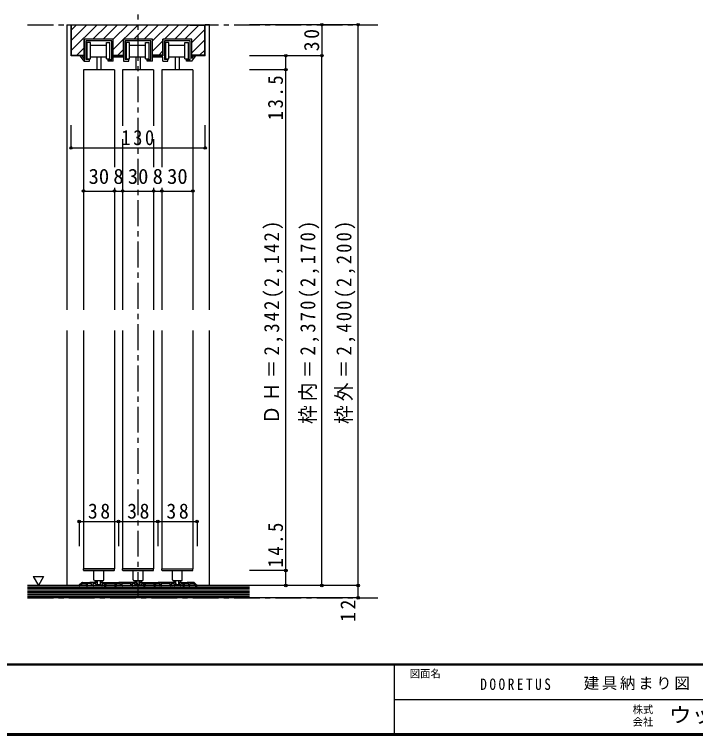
# Model space of a CAD drawing. Units: millimetres, scale not verified. Extents: x -973 to 977, y -718 to 696.
# Drawn here: x -366 to 293, y -701 to -2 of the extents above; entities that cross this region are included whole.
import ezdxf
from ezdxf.enums import TextEntityAlignment as Align

# ---------------------------------------------------------------- set-up
doc = ezdxf.new("R2010")
doc.units = ezdxf.units.MM
doc.header["$LTSCALE"] = 5
doc.header["$PDMODE"] = 32
doc.header["$PDSIZE"] = 2.5
doc.linetypes.add('CHAIN1', pattern=[8, 5, -1, 1, -1])
doc.linetypes.add('DASHED1', pattern=[1.8, 1.2, -0.6])
for name, color, linetype in [('0-1_通り芯', 4, 'CHAIN1'), ('0-3_仕上げ', 2, 'Continuous'), ('0-4_枠', 3, 'Continuous'), ('0-6_扉', 6, 'Continuous'), ('0-7_金物', 3, 'Continuous'), ('0-A_文字', 7, 'Continuous'), ('0-B_寸法', 7, 'Continuous'), ('0-C_ハッチ', 4, 'DASHED1'), ('F-0_補助線', 7, 'Continuous'), ('F-1_枠', 6, 'Continuous'), ('F-A_文字', 7, 'Continuous')]:
    doc.layers.add(name, color=color, linetype=linetype)
doc.styles.add('ＭＳ ゴシック', font='')
doc.styles.get('ＭＳ ゴシック').set_extended_font_data('MS Gothic')

msp = doc.modelspace()

# ---------------------------------------------------------------- linework, layer by layer
at = {"layer": '0-1_通り芯'}
for p, q in [((-246.248, -567.5), (-246.248, -2.5)), ((-353.347, -12.5), (-14.347, -12.5)), ((-353.347, -567.5), (-14.347, -567.5))]:
    msp.add_line(p, q, dxfattribs=at)
at = {"layer": '0-3_仕上げ'}
for p, q in [((-138.347, -555.5), (-353.347, -555.5)), ((-138.347, -567.5), (-353.347, -567.5))]:
    msp.add_line(p, q, dxfattribs=at)
at = {"layer": '0-3_仕上げ', "color": 7}
for p, q in [((-138.347, -557), (-353.347, -557)), ((-138.347, -558.5), (-353.347, -558.5)), ((-138.347, -560), (-353.347, -560)), ((-138.347, -561.5), (-353.347, -561.5)), ((-138.347, -563), (-353.347, -563)), ((-138.347, -564.5), (-353.347, -564.5)), ((-138.347, -566), (-353.347, -566))]:
    msp.add_line(p, q, dxfattribs=at)
at = {"layer": '0-4_枠', "color": 4}
for p, q in [((-315.248, -12.5), (-311.248, -12.5)), ((-315.248, -12.5), (-315.248, -288.5)), ((-177.248, -12.5), (-181.248, -12.5)), ((-177.248, -288.5), (-177.248, -12.5)), ((-315.248, -308.5), (-315.248, -555.5)), ((-177.248, -555.5), (-177.248, -308.5))]:
    msp.add_line(p, q, dxfattribs=at)
at = {"layer": '0-4_枠'}
for p, q in [((-311.248, -42.5), (-311.248, -12.5)), ((-311.248, -12.5), (-181.248, -12.5)), ((-310.748, -42), (-310.748, -13)), ((-296.248, -13), (-310.748, -13)), ((-296.248, -12.5), (-296.248, -13)), ((-196.248, -13), (-196.248, -12.5)), ((-196.248, -13), (-181.748, -13)), ((-181.748, -42), (-181.748, -13)), ((-181.248, -42.5), (-181.248, -12.5)), ((-298.377, -42.5), (-298.377, -26.5)), ((-260.377, -42.5), (-260.377, -26.5)), ((-222.377, -42.5), (-222.377, -26.5)), ((-298.377, -42.5), (-311.248, -42.5)), ((-310.748, -42), (-298.377, -42)), ((-270.377, -42), (-260.377, -42)), ((-260.377, -42.5), (-270.377, -42.5)), ((-222.377, -42), (-232.377, -42)), ((-222.377, -42.5), (-232.377, -42.5)), ((-181.748, -42), (-194.377, -42)), ((-181.248, -42.5), (-194.377, -42.5))]:
    msp.add_line(p, q, dxfattribs=at)
for points in [[(-270.377, -42.5), (-270.377, -26.5), (-298.377, -26.5)], [(-232.377, -42.5), (-232.377, -26.5), (-260.377, -26.5)], [(-194.377, -42.5), (-194.377, -26.5), (-222.377, -26.5)]]:
    msp.add_lwpolyline(points, dxfattribs=at)
at = {"layer": '0-6_扉'}
for p, q in [((-269.248, -56), (-299.248, -56)), ((-299.248, -56), (-299.248, -288.5)), ((-269.248, -56), (-269.248, -150.5)), ((-231.248, -56), (-261.248, -56)), ((-261.248, -56), (-261.248, -110.476)), ((-231.248, -56), (-231.248, -110.476)), ((-193.248, -56), (-223.248, -56)), ((-223.248, -56), (-223.248, -150.5)), ((-193.248, -56), (-193.248, -288.5)), ((-261.248, -123.405), (-261.248, -288.5)), ((-231.248, -123.405), (-231.248, -150.5)), ((-269.248, -170.5), (-269.248, -288.5)), ((-231.248, -170.5), (-231.248, -288.5)), ((-223.248, -170.5), (-223.248, -288.5)), ((-299.248, -308.5), (-299.248, -539.5)), ((-269.248, -308.5), (-269.248, -539.5)), ((-261.248, -308.5), (-261.248, -539.5)), ((-231.248, -308.5), (-231.248, -539.5)), ((-223.248, -308.5), (-223.248, -539.5)), ((-193.248, -308.5), (-193.248, -539.5)), ((-269.248, -539.5), (-299.248, -539.5)), ((-231.248, -539.5), (-261.248, -539.5)), ((-223.248, -539.5), (-193.248, -539.5))]:
    msp.add_line(p, q, dxfattribs=at)
at = {"layer": '0-7_金物', "color": 7}
for p, q in [((-292.483, -45.524), (-292.483, -29.72)), ((-292.483, -32.116), (-277.007, -32.116)), ((-277.007, -45.524), (-277.007, -29.72)), ((-277.007, -29.72), (-273.501, -29.72)), ((-254.483, -45.524), (-254.483, -29.72)), ((-254.483, -32.116), (-239.007, -32.116)), ((-239.007, -45.524), (-239.007, -29.72)), ((-239.007, -29.72), (-235.501, -29.72)), ((-216.483, -45.524), (-216.483, -29.72)), ((-216.483, -32.116), (-201.007, -32.116)), ((-201.007, -45.524), (-201.007, -29.72)), ((-201.007, -29.72), (-197.501, -29.72)), ((-277.007, -43.95), (-292.483, -43.95)), ((-286.377, -43.95), (-286.377, -56)), ((-282.377, -43.95), (-282.377, -56)), ((-239.007, -43.95), (-254.483, -43.95)), ((-248.377, -43.95), (-248.377, -56)), ((-244.377, -43.95), (-244.377, -56)), ((-201.007, -43.95), (-216.483, -43.95)), ((-210.377, -43.95), (-210.377, -56)), ((-206.377, -43.95), (-206.377, -56)), ((-288.998, -550.1), (-288.998, -541)), ((-279.498, -550.1), (-279.498, -541)), ((-250.998, -550.1), (-250.998, -541)), ((-241.498, -550.1), (-241.498, -541)), ((-212.998, -550.1), (-212.998, -541)), ((-203.498, -550.1), (-203.498, -541)), ((-280.498, -551.1), (-287.998, -551.1)), ((-287.248, -551.1), (-287.248, -552.031)), ((-285.748, -554.6), (-285.748, -551.1)), ((-282.748, -554.6), (-282.748, -551.1)), ((-281.248, -551.1), (-281.248, -552.031)), ((-242.498, -551.1), (-249.998, -551.1)), ((-249.248, -551.1), (-249.248, -552.031)), ((-247.748, -554.6), (-247.748, -551.1)), ((-244.748, -554.6), (-244.748, -551.1)), ((-243.248, -551.1), (-243.248, -552.031)), ((-204.498, -551.1), (-211.998, -551.1)), ((-211.248, -551.1), (-211.248, -552.031)), ((-209.748, -554.6), (-209.748, -551.1)), ((-206.748, -554.6), (-206.748, -551.1)), ((-205.248, -551.1), (-205.248, -552.031)), ((-285.748, -552.528), (-287.239, -552.031)), ((-282.848, -554.7), (-285.648, -554.7)), ((-282.748, -552.528), (-281.257, -552.031)), ((-247.748, -552.528), (-249.239, -552.031)), ((-244.848, -554.7), (-247.648, -554.7)), ((-244.748, -552.528), (-243.257, -552.031)), ((-209.748, -552.528), (-211.239, -552.031)), ((-206.848, -554.7), (-209.648, -554.7)), ((-206.748, -552.528), (-205.257, -552.031))]:
    msp.add_line(p, q, dxfattribs=at)
at = {"layer": '0-7_金物', "color": 6}
for p, q in [((-299.248, -540.5), (-299.248, -539.5)), ((-299.248, -539.5), (-298.989, -539.5)), ((-298.989, -539.5), (-269.248, -539.5)), ((-298.748, -541), (-269.748, -541)), ((-269.248, -540.5), (-269.248, -539.5)), ((-261.248, -540.5), (-261.248, -539.5)), ((-261.248, -539.5), (-260.989, -539.5)), ((-260.989, -539.5), (-231.248, -539.5)), ((-260.748, -541), (-231.748, -541)), ((-231.248, -540.5), (-231.248, -539.5)), ((-223.248, -540.5), (-223.248, -539.5)), ((-223.248, -539.5), (-222.989, -539.5)), ((-222.989, -539.5), (-193.248, -539.5)), ((-222.748, -541), (-193.748, -541)), ((-193.248, -540.5), (-193.248, -539.5))]:
    msp.add_line(p, q, dxfattribs=at)
at = {"layer": '0-7_金物'}
for p, q in [((-300.824, -552.793), (-303.189, -555.159)), ((-301.448, -555.5), (-303.048, -555.5)), ((-301.248, -554.914), (-300.034, -553.7)), ((-301.248, -555.3), (-301.248, -554.914)), ((-300.034, -553.7), (-296.248, -553.7)), ((-296.248, -555.2), (-296.248, -553.7)), ((-295.948, -555.5), (-295.548, -555.5)), ((-295.248, -555.2), (-295.248, -553.7)), ((-287.477, -552.5), (-292.948, -552.5)), ((-289.648, -555.5), (-290.948, -555.5)), ((-289.648, -554.7), (-290.248, -554.7)), ((-287.348, -554.2), (-287.348, -555.2)), ((-287.323, -552.524), (-286.195, -552.888)), ((-281.448, -555.5), (-287.048, -555.5)), ((-285.848, -553.364), (-285.848, -554.4)), ((-285.548, -554.7), (-282.948, -554.7)), ((-282.648, -553.364), (-282.648, -554.4)), ((-281.173, -552.524), (-282.302, -552.888)), ((-281.148, -554.2), (-281.148, -555.2)), ((-281.019, -552.5), (-265.548, -552.5)), ((-280.648, -553.7), (-278.248, -553.7)), ((-278.848, -554.7), (-278.248, -554.7)), ((-278.848, -555.5), (-277.548, -555.5)), ((-278.248, -553.7), (-278.248, -554.7)), ((-277.248, -553.7), (-268.248, -553.7)), ((-277.248, -555.2), (-277.248, -553.7)), ((-268.848, -554.7), (-268.248, -554.7)), ((-268.848, -555.5), (-267.548, -555.5)), ((-268.248, -553.7), (-268.248, -554.7)), ((-267.248, -553.7), (-263.248, -553.7)), ((-267.248, -555.2), (-267.248, -553.7)), ((-265.248, -552.8), (-265.548, -552.5)), ((-264.948, -552.5), (-265.248, -552.8)), ((-249.477, -552.5), (-264.948, -552.5)), ((-263.248, -555.2), (-263.248, -553.7)), ((-261.648, -555.5), (-262.948, -555.5)), ((-261.648, -554.7), (-262.248, -554.7)), ((-251.648, -555.5), (-252.948, -555.5)), ((-251.648, -554.7), (-252.248, -554.7)), ((-249.348, -554.2), (-249.348, -555.2)), ((-249.323, -552.524), (-248.195, -552.888)), ((-243.448, -555.5), (-249.048, -555.5)), ((-247.848, -553.364), (-247.848, -554.4)), ((-247.548, -554.7), (-244.948, -554.7)), ((-244.648, -553.364), (-244.648, -554.4)), ((-243.173, -552.524), (-244.302, -552.888)), ((-243.148, -554.2), (-243.148, -555.2)), ((-243.019, -552.5), (-227.548, -552.5)), ((-242.648, -553.7), (-240.248, -553.7)), ((-240.848, -554.7), (-240.248, -554.7)), ((-240.848, -555.5), (-239.548, -555.5)), ((-240.248, -553.7), (-240.248, -554.7)), ((-239.248, -553.7), (-230.248, -553.7)), ((-239.248, -555.2), (-239.248, -553.7)), ((-230.848, -554.7), (-230.248, -554.7)), ((-230.848, -555.5), (-229.548, -555.5)), ((-230.248, -553.7), (-230.248, -554.7)), ((-229.248, -553.7), (-225.248, -553.7)), ((-229.248, -555.2), (-229.248, -553.7)), ((-227.248, -552.8), (-227.548, -552.5)), ((-226.948, -552.5), (-227.248, -552.8)), ((-211.477, -552.5), (-226.948, -552.5)), ((-225.248, -555.2), (-225.248, -553.7)), ((-223.648, -555.5), (-224.948, -555.5)), ((-223.648, -554.7), (-224.248, -554.7)), ((-213.648, -555.5), (-214.948, -555.5)), ((-213.648, -554.7), (-214.248, -554.7)), ((-211.348, -554.2), (-211.348, -555.2)), ((-211.323, -552.524), (-210.195, -552.888)), ((-205.448, -555.5), (-211.048, -555.5)), ((-209.848, -553.364), (-209.848, -554.4)), ((-209.548, -554.7), (-206.948, -554.7)), ((-206.648, -553.364), (-206.648, -554.4)), ((-205.173, -552.524), (-206.302, -552.888)), ((-205.148, -554.2), (-205.148, -555.2)), ((-205.019, -552.5), (-199.548, -552.5)), ((-204.648, -553.7), (-202.248, -553.7)), ((-202.848, -554.7), (-202.248, -554.7)), ((-202.848, -555.5), (-201.548, -555.5)), ((-202.248, -553.7), (-202.248, -554.7)), ((-201.248, -553.7), (-197.248, -553.7)), ((-201.248, -555.2), (-201.248, -553.7)), ((-199.248, -552.8), (-199.548, -552.5)), ((-198.948, -552.5), (-199.248, -552.8)), ((-192.379, -552.5), (-198.948, -552.5)), ((-197.248, -555.2), (-197.248, -553.7)), ((-196.548, -555.5), (-196.948, -555.5)), ((-196.248, -553.7), (-192.462, -553.7)), ((-196.248, -555.2), (-196.248, -553.7)), ((-191.672, -552.793), (-189.307, -555.159)), ((-191.048, -555.5), (-189.448, -555.5))]:
    msp.add_line(p, q, dxfattribs=at)
at = {"layer": '0-7_金物', "color": 7}
for points in [[(-292.483, -29.72), (-295.857, -29.72), (-295.857, -45.524), (-292.483, -45.524)], [(-277.007, -45.524), (-273.501, -45.524), (-273.501, -29.72)], [(-254.483, -29.72), (-257.857, -29.72), (-257.857, -45.524), (-254.483, -45.524)], [(-239.007, -45.524), (-235.501, -45.524), (-235.501, -29.72)], [(-216.483, -29.72), (-219.857, -29.72), (-219.857, -45.524), (-216.483, -45.524)], [(-201.007, -45.524), (-197.501, -45.524), (-197.501, -29.72)]]:
    msp.add_lwpolyline(points, dxfattribs=at)
at = {"layer": '0-7_金物'}
for points in [[(-300.117, -552.5), (-293.548, -552.5), (-293.248, -552.8), (-292.948, -552.5)], [(-291.248, -555.2), (-291.248, -553.7), (-295.248, -553.7)], [(-287.848, -553.7), (-290.248, -553.7), (-290.248, -554.7)], [(-253.248, -555.2), (-253.248, -553.7), (-262.248, -553.7), (-262.248, -554.7)], [(-249.848, -553.7), (-252.248, -553.7), (-252.248, -554.7)], [(-215.248, -555.2), (-215.248, -553.7), (-224.248, -553.7), (-224.248, -554.7)], [(-211.848, -553.7), (-214.248, -553.7), (-214.248, -554.7)], [(-191.248, -555.3), (-191.248, -554.914), (-192.462, -553.7)]]:
    msp.add_lwpolyline(points, dxfattribs=at)
at = {"layer": '0-7_金物', "color": 6}
for centre, start, end in [((-298.748, -540.5), 180, 270), ((-269.748, -540.5), 270, 0), ((-260.748, -540.5), 180, 270), ((-231.748, -540.5), 270, 0), ((-222.748, -540.5), 180, 270), ((-193.748, -540.5), 270, 0)]:
    msp.add_arc(centre, 0.5, start, end, dxfattribs=at)
at = {"layer": '0-7_金物', "color": 7}
for centre, radius, start, end in [((-287.998, -550.1), 1, 180, 270), ((-280.498, -550.1), 1, 270, 0), ((-249.998, -550.1), 1, 180, 270), ((-242.498, -550.1), 1, 270, 0), ((-211.998, -550.1), 1, 180, 270), ((-204.498, -550.1), 1, 270, 0), ((-285.648, -554.6), 0.1, 180, 270), ((-282.848, -554.6), 0.1, 270, 0), ((-247.648, -554.6), 0.1, 180, 270), ((-244.848, -554.6), 0.1, 270, 0), ((-209.648, -554.6), 0.1, 180, 270), ((-206.848, -554.6), 0.1, 270, 0)]:
    msp.add_arc(centre, radius, start, end, dxfattribs=at)
at = {"layer": '0-7_金物'}
for centre, radius, start, end in [((-303.048, -555.3), 0.2, 135, 270), ((-301.448, -555.3), 0.2, 270, 0), ((-300.117, -553.5), 1, 90, 135), ((-295.948, -555.2), 0.3, 180, 270), ((-295.548, -555.2), 0.3, 270, 0), ((-290.948, -555.2), 0.3, 180, 270), ((-289.648, -555.1), 0.4, 0, 90), ((-289.648, -555.1), 0.4, 270, 0), ((-287.848, -554.2), 0.5, 0, 90), ((-287.477, -553), 0.5, 72.1213, 90), ((-287.048, -555.2), 0.3, 180, 270), ((-286.348, -553.364), 0.5, 0, 72.1213), ((-285.548, -554.4), 0.3, 180, 270), ((-282.948, -554.4), 0.3, 270, 0), ((-282.148, -553.364), 0.5, 107.8787, 180), ((-281.448, -555.2), 0.3, 270, 0), ((-281.019, -553), 0.5, 90, 107.8787), ((-280.648, -554.2), 0.5, 90, 180), ((-278.848, -555.1), 0.4, 90, 180), ((-278.848, -555.1), 0.4, 180, 270), ((-277.548, -555.2), 0.3, 270, 0), ((-268.848, -555.1), 0.4, 90, 180), ((-268.848, -555.1), 0.4, 180, 270), ((-267.548, -555.2), 0.3, 270, 0), ((-262.948, -555.2), 0.3, 180, 270), ((-261.648, -555.1), 0.4, 0, 90), ((-261.648, -555.1), 0.4, 270, 0), ((-252.948, -555.2), 0.3, 180, 270), ((-251.648, -555.1), 0.4, 0, 90), ((-251.648, -555.1), 0.4, 270, 0), ((-249.848, -554.2), 0.5, 0, 90), ((-249.477, -553), 0.5, 72.1213, 90), ((-249.048, -555.2), 0.3, 180, 270), ((-248.348, -553.364), 0.5, 0, 72.1213), ((-247.548, -554.4), 0.3, 180, 270), ((-244.948, -554.4), 0.3, 270, 0), ((-244.148, -553.364), 0.5, 107.8787, 180), ((-243.448, -555.2), 0.3, 270, 0), ((-243.019, -553), 0.5, 90, 107.8787), ((-242.648, -554.2), 0.5, 90, 180), ((-240.848, -555.1), 0.4, 90, 180), ((-240.848, -555.1), 0.4, 180, 270), ((-239.548, -555.2), 0.3, 270, 0), ((-230.848, -555.1), 0.4, 90, 180), ((-230.848, -555.1), 0.4, 180, 270), ((-229.548, -555.2), 0.3, 270, 0), ((-224.948, -555.2), 0.3, 180, 270), ((-223.648, -555.1), 0.4, 0, 90), ((-223.648, -555.1), 0.4, 270, 0), ((-214.948, -555.2), 0.3, 180, 270), ((-213.648, -555.1), 0.4, 0, 90), ((-213.648, -555.1), 0.4, 270, 0), ((-211.848, -554.2), 0.5, 0, 90), ((-211.477, -553), 0.5, 72.1213, 90), ((-211.048, -555.2), 0.3, 180, 270), ((-210.348, -553.364), 0.5, 0, 72.1213), ((-209.548, -554.4), 0.3, 180, 270), ((-206.948, -554.4), 0.3, 270, 0), ((-206.148, -553.364), 0.5, 107.8787, 180), ((-205.448, -555.2), 0.3, 270, 0), ((-205.019, -553), 0.5, 90, 107.8787), ((-204.648, -554.2), 0.5, 90, 180), ((-202.848, -555.1), 0.4, 90, 180), ((-202.848, -555.1), 0.4, 180, 270), ((-201.548, -555.2), 0.3, 270, 0), ((-196.948, -555.2), 0.3, 180, 270), ((-196.548, -555.2), 0.3, 270, 0), ((-192.379, -553.5), 1, 45, 90), ((-191.048, -555.3), 0.2, 180, 270), ((-189.448, -555.3), 0.2, 270, 45)]:
    msp.add_arc(centre, radius, start, end, dxfattribs=at)
at = {"layer": '0-A_文字'}
for p, q in [((-270.377, -26.5), (-298.377, -26.5)), ((-298.377, -26.5), (-298.377, -47.7)), ((-270.377, -47.7), (-270.377, -26.5)), ((-232.377, -26.5), (-260.377, -26.5)), ((-260.377, -26.5), (-260.377, -47.7)), ((-232.377, -47.7), (-232.377, -26.5)), ((-194.377, -45.15), (-194.377, -26.5)), ((-271.877, -28), (-296.877, -28)), ((-296.877, -28), (-296.877, -46.2)), ((-271.877, -46.2), (-271.877, -28)), ((-233.877, -28), (-258.877, -28)), ((-258.877, -28), (-258.877, -46.2)), ((-233.877, -46.2), (-233.877, -28)), ((-195.877, -28), (-220.877, -28)), ((-220.877, -28), (-220.877, -46.2)), ((-195.877, -46.2), (-195.877, -28)), ((-300.523, -42.5), (-302.377, -42.5)), ((-298.377, -47.7), (-302.377, -42.5)), ((-298.377, -45.15), (-300.523, -42.5)), ((-298.377, -47.7), (-293.377, -47.7)), ((-293.377, -46.2), (-296.877, -46.2)), ((-293.377, -47.7), (-293.377, -46.2)), ((-275.377, -47.7), (-275.377, -46.2)), ((-275.377, -46.2), (-271.877, -46.2)), ((-270.377, -47.7), (-275.377, -47.7)), ((-270.377, -42.5), (-260.377, -42.5)), ((-260.377, -44), (-270.377, -44)), ((-260.377, -47.7), (-255.377, -47.7)), ((-255.377, -46.2), (-258.877, -46.2)), ((-255.377, -47.7), (-255.377, -46.2)), ((-237.377, -47.7), (-237.377, -46.2)), ((-237.377, -46.2), (-233.877, -46.2)), ((-232.377, -47.7), (-237.377, -47.7)), ((-232.377, -42.5), (-222.377, -42.5)), ((-222.377, -44), (-232.377, -44)), ((-222.377, -47.7), (-222.377, -44)), ((-222.377, -47.7), (-217.377, -47.7)), ((-217.377, -46.2), (-220.877, -46.2)), ((-217.377, -47.7), (-217.377, -46.2)), ((-199.377, -46.2), (-195.877, -46.2)), ((-194.377, -47.7), (-190.377, -42.5)), ((-194.377, -45.15), (-192.232, -42.5)), ((-192.232, -42.5), (-190.377, -42.5)), ((-347.782, -546.686), (-342.782, -555.347))]:
    msp.add_line(p, q, dxfattribs=at)
for points in [[(-194.377, -26.5), (-222.377, -26.5), (-222.377, -42.5)], [(-194.377, -47.7), (-199.377, -47.7), (-199.377, -46.2)], [(-347.782, -546.686), (-337.782, -546.686), (-342.782, -555.347)]]:
    msp.add_lwpolyline(points, dxfattribs=at)
at = {"layer": '0-B_寸法', "color": 4}
for p, q in [((-33.347, -12.5), (-138.347, -12.5)), ((-68.347, -12.5), (-68.347, -42.5)), ((-33.347, -555.5), (-33.347, -12.5)), ((-68.347, -42.5), (-138.347, -42.5)), ((-103.347, -56), (-103.347, -42.5)), ((-68.347, -555.5), (-68.347, -42.5)), ((-103.347, -56), (-138.347, -56)), ((-103.347, -541), (-103.347, -56)), ((-311.248, -131.804), (-311.248, -109.746)), ((-181.248, -131.804), (-181.248, -109.746)), ((-311.248, -131.804), (-181.248, -131.804)), ((-299.248, -173.5), (-193.248, -173.5)), ((-303.248, -493.475), (-265.248, -493.475)), ((-303.248, -493.475), (-303.248, -517.5)), ((-265.248, -493.475), (-265.248, -517.5)), ((-265.248, -493.475), (-227.248, -493.475)), ((-227.248, -493.475), (-227.248, -517.5)), ((-227.248, -493.475), (-189.248, -493.475)), ((-189.248, -493.475), (-189.248, -517.5)), ((-103.347, -541), (-138.347, -541)), ((-103.347, -555.5), (-103.347, -541)), ((-103.347, -555.5), (-138.347, -555.5)), ((-33.347, -555.5), (-138.347, -555.5)), ((-33.347, -567.5), (-33.347, -555.5)), ((-33.347, -567.5), (-138.347, -567.5))]:
    msp.add_line(p, q, dxfattribs=at)
at = {"layer": '0-B_寸法'}
for p in [(-68.347, -12.5), (-33.347, -12.5), (-103.347, -42.5), (-68.347, -42.5), (-103.347, -56), (-311.248, -131.804), (-181.248, -131.804), (-299.248, -173.5), (-269.248, -173.5), (-261.248, -173.5), (-231.248, -173.5), (-223.248, -173.5), (-193.248, -173.5), (-303.248, -493.475), (-265.248, -493.475), (-227.248, -493.475), (-189.248, -493.475), (-103.347, -541), (-103.347, -555.5), (-68.347, -555.5), (-33.347, -555.5), (-33.347, -567.5)]:
    msp.add_point(p, dxfattribs=at)
at = {"layer": '0-C_ハッチ', "linetype": 'Continuous'}
for p, q in [((-310.748, -37.273), (-285.975, -12.5)), ((-310.748, -27.373), (-295.875, -12.5)), ((-310.748, -17.474), (-306.274, -13)), ((-290.076, -26.5), (-276.076, -12.5)), ((-280.176, -26.5), (-266.176, -12.5)), ((-270.377, -36.5), (-246.377, -12.5)), ((-270.277, -26.5), (-256.277, -12.5)), ((-250.478, -26.5), (-236.478, -12.5)), ((-240.578, -26.5), (-226.578, -12.5)), ((-232.377, -28.199), (-216.679, -12.5)), ((-220.779, -26.5), (-206.779, -12.5)), ((-210.88, -26.5), (-197.38, -13)), ((-200.98, -26.5), (-187.48, -13)), ((-181.748, -17.167), (-194.377, -29.796)), ((-194.377, -39.696), (-181.748, -27.067)), ((-305.576, -42), (-298.247, -34.671)), ((-232.377, -38.098), (-222.247, -27.968)), ((-265.978, -42), (-260.247, -36.269)), ((-226.38, -42), (-222.247, -37.867)), ((-186.782, -42), (-181.748, -36.966))]:
    msp.add_line(p, q, dxfattribs=at)
at = {"layer": 'F-1_枠'}
for p, q in [((976.653, -631.667), (-973.347, -631.667)), ((976.653, -632.5), (-973.347, -632.5)), ((1.653, -632.5), (1.653, -699.167)), ((1.653, -665.833), (974.986, -665.834)), ((976.653, -699.167), (-973.347, -699.167)), ((976.653, -700), (-973.347, -700)), ((976.653, -700.833), (-973.347, -700.833))]:
    msp.add_line(p, q, dxfattribs=at)

# ---------------------------------------------------------------- texts
at = {"layer": '0-B_寸法', "style": 'ＭＳ ゴシック'}
for s, p in [('30', (-294.248, -171)), ('8', (-270.248, -171)), ('30', (-256.248, -171)), ('8', (-232.248, -171)), ('30', (-218.248, -171))]:
    msp.add_text(s, height=14.66, dxfattribs=at).set_placement(p, align=Align.BOTTOM_LEFT)
at = {"layer": '0-B_寸法', "char_height": 14.66, "attachment_point": 7, "rotation": 90, "style": 'ＭＳ ゴシック'}
for s, insert in [('\\T1.27;\\W0.95;30', (-70.847, -38.125)), ('\\T1.28;\\W0.9;13.5', (-105.847, -104.986)), ('\\T1.23;\\W0.9;ＤＨ＝2,342(2,142)', (-105.847, -399.125)), ('\\T1.23;\\W0.9;枠内＝2,370(2,170)', (-70.847, -399.125)), ('\\T1.23;\\W0.9;枠外＝2,400(2,200)', (-35.847, -399.125)), ('\\T1.28;\\W0.9;14.5', (-105.847, -538.097)), ('\\T1.27;\\W0.95;12', (-35.847, -590.75))]:
    msp.add_mtext(s, dxfattribs=dict(at, insert=insert))
at = {"layer": '0-B_寸法', "char_height": 14.66, "attachment_point": 7, "style": 'ＭＳ ゴシック'}
for s, insert in [('\\T1.27;\\W0.9;130', (-262.498, -129.304)), ('\\T1.27;\\W0.95;38', (-294.873, -490.975)), ('\\T1.27;\\W0.95;38', (-256.873, -490.975)), ('\\T1.27;\\W0.95;38', (-218.873, -490.975))]:
    msp.add_mtext(s, dxfattribs=dict(at, insert=insert))
at = {"layer": 'F-0_補助線', "char_height": 11, "attachment_point": 7, "style": 'ＭＳ ゴシック'}
for s, insert in [('\\T1.39;\\W0.85;DOORETUS', (84.986, -656.798)), ('\\T1.17;建具納まり図', (185.035, -656.798))]:
    msp.add_mtext(s, dxfattribs=dict(at, insert=insert))
at = {"layer": 'F-A_文字', "style": 'ＭＳ ゴシック'}
for s, p in [('図面名', (16.653, -646.667)), ('株式', (232.486, -681.5)), ('会社', (232.486, -693.5))]:
    msp.add_text(s, height=7.331, dxfattribs=at).set_placement(p, align=Align.BOTTOM_LEFT)
at = {"layer": 'F-A_文字', "style": 'ＭＳ ゴシック', "width": 1.1}
msp.add_text('ウッドワン・・・', height=14.66, dxfattribs=at).set_placement((267.486, -692.5), align=Align.BOTTOM_LEFT)

doc.saveas('drawing.dxf')
